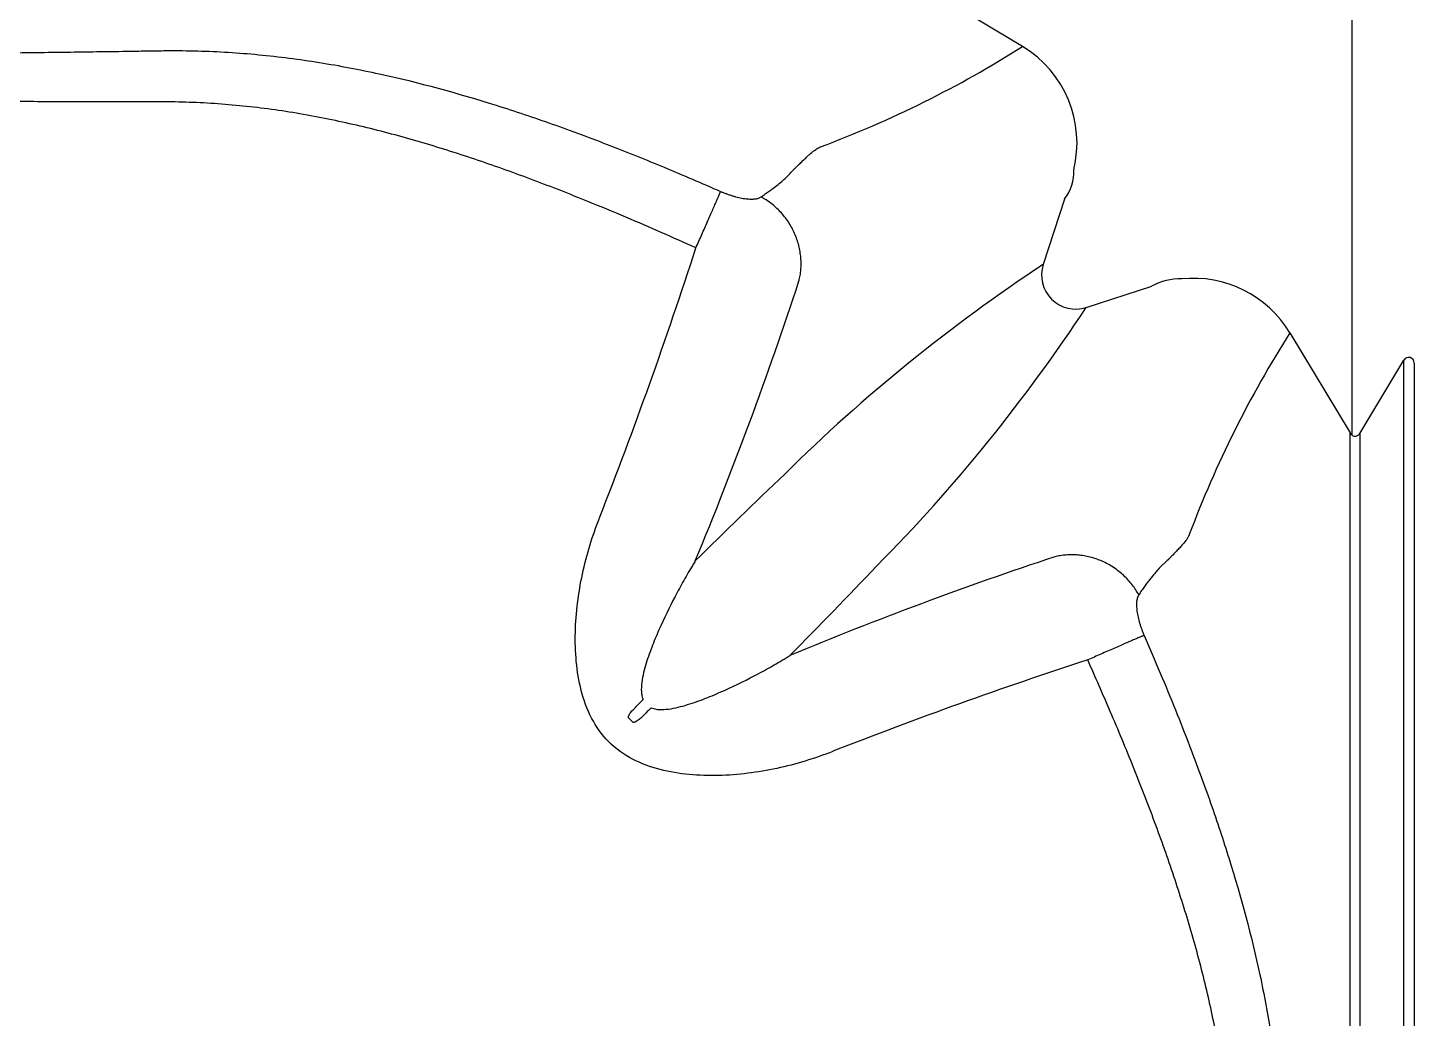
# Model space of a CAD drawing. Header units: millimetres. Extents: x -455371 to 117772, y -78417 to 116564.
# Drawn here: x -29084.1 to -28838.4, y 56671.8 to 56847.3 of the extents above; entities that cross this region are included whole.
import ezdxf

# ---------------------------------------------------------------- set-up
doc = ezdxf.new("R2010")
doc.units = ezdxf.units.MM
doc.layers.get('0').update_dxf_attribs({"color": 255})
doc.layers.add('Contorno-Cupolex', color=3, linetype='Continuous')
doc.layers.add('quote', color=5, linetype='Continuous', lineweight=15)

# ---------------------------------------------------------------- blocks, each defined once
blk = doc.blocks.new('Cupolex H50')
at = {"layer": 'Contorno-Cupolex', "linetype": 'Continuous'}
for p, q in [((19742.979, 10219.487), (19741.568, 10220.335)), ((19748.808, 10212.618), (19748.808, 10220.335)), ((19743.723, 10216.79), (19743.347, 10215.632)), ((19744.105, 10214.873), (19745.264, 10215.25)), ((19747.709, 10214.424), (19748.773, 10212.653)), ((19748.944, 10212.646), (19749.723, 10213.942)), ((19749.908, 10213.89), (19749.908, 10192.535)), ((19748.808, 10212.611), (19748.808, 10212.618)), ((19736.013, 10207.612), (19736.085, 10207.54))]:
    blk.add_line(p, q, dxfattribs=at)
for centre, radius, start, end in [((19732.671, 10235.755), 19.259, 290.4679, 302.3618), ((19741.956, 10217.783), 1.987, 346.0465, 59.0112), ((19743.106, 10217.267), 0.78, 322.3447, 2.7204), ((19656.793, 10241.937), 84.511, 338.63581, 342.07511), ((19759.615, 10190.882), 29.618, 123.3171, 134.7243), ((19743.918, 10215.445), 0.601, 161.8666, 288.1334), ((19672.407, 10237.205), 70.114, 337.51574, 341.83203), ((19745.761, 10214.347), 1.031, 88.098, 118.852), ((19746.005, 10213.401), 1.987, 30.9871, 96.0571), ((19719.313, 10231.176), 29.672, 315.2861, 326.6725), ((19763.951, 10204.095), 19.248, 147.544, 159.4332), ((19749.809, 10213.891), 0.0998, 359.2777, 149.0372), ((19748.859, 10212.705), 0.1, 210.9328, 239.6717), ((19748.858, 10212.696), 0.0994, 239.7705, 329.2578), ((19823.716, 10122.806), 123.117, 133.62543, 134.65067), ((19764.872, 10146.017), 67.882, 108.3064, 112.52778), ((19651.998, 10294.545), 122.115, 315.3451, 316.37876), ((19769.413, 10131.006), 81.647, 108.03721, 111.39913), ((19677.006, 10266.071), 83.013, 315.3725, 315.55085), ((19794.544, 10148.533), 83.013, 134.44915, 134.6275)]:
    blk.add_arc(centre, radius, start, end, dxfattribs=at)
for points, knots in [([(19721.008, 10219.339), (19721.473, 10219.342), (19722.405, 10219.348), (19723.808, 10219.361), (19725.098, 10219.376), (19726.27, 10219.391), (19727.059, 10219.402), (19727.585, 10219.411), (19727.942, 10219.416), (19728.571, 10219.41), (19729.471, 10219.354), (19730.543, 10219.215), (19731.953, 10218.947), (19733.325, 10218.57), (19734.676, 10218.116), (19735.665, 10217.748), (19736.658, 10217.349), (19737.307, 10217.069), (19737.639, 10216.925)], [0, 0, 0, 0, 0.081858, 0.164277, 0.247255, 0.309067, 0.370865, 0.386322, 0.40194, 0.433686, 0.497156, 0.560794, 0.624159, 0.750052, 0.811351, 0.87539, 0.93616, 1, 1, 1, 1]), ([(19737.202, 10215.927), (19737.002, 10216.017), (19736.59, 10216.2), (19735.953, 10216.474), (19735.197, 10216.788), (19734.329, 10217.128), (19733.518, 10217.419), (19732.865, 10217.634), (19732.211, 10217.835), (19731.388, 10218.058), (19730.389, 10218.273), (19729.382, 10218.425), (19728.537, 10218.493), (19727.988, 10218.507), (19727.733, 10218.508), (19727.559, 10218.508), (19727.076, 10218.508), (19726.285, 10218.509), (19724.877, 10218.513), (19723.471, 10218.522), (19722.064, 10218.535), (19721.36, 10218.543), (19721.008, 10218.547)], [0, 0, 0, 0, 0.039685, 0.081401, 0.12514, 0.187502, 0.249718, 0.280702, 0.311603, 0.373204, 0.434675, 0.49602, 0.557011, 0.587479, 0.595205, 0.603053, 0.61891, 0.682454, 0.745963, 0.872985, 0.936476, 1, 1, 1, 1]), ([(19738.355, 10216.828), (19738.368, 10216.837), (19738.393, 10216.854), (19738.429, 10216.879), (19738.464, 10216.904), (19738.498, 10216.928), (19738.531, 10216.953), (19738.585, 10216.993), (19738.657, 10217.049), (19738.741, 10217.12), (19738.817, 10217.19), (19738.878, 10217.251), (19738.92, 10217.297), (19738.952, 10217.33), (19738.981, 10217.359), (19739.023, 10217.4), (19739.074, 10217.45), (19739.131, 10217.503), (19739.184, 10217.552), (19739.249, 10217.611), (19739.309, 10217.659), (19739.358, 10217.689), (19739.382, 10217.701), (19739.395, 10217.708), (19739.402, 10217.71), (19739.405, 10217.712)], [0, 0, 0, 0, 0.020834, 0.041499, 0.061995, 0.082327, 0.102494, 0.1225, 0.183394, 0.244692, 0.305517, 0.365952, 0.407549, 0.429262, 0.459619, 0.493771, 0.556586, 0.619732, 0.683579, 0.744962, 0.871925, 0.935861, 0.967747, 0.983808, 1, 1, 1, 1]), ([(19737.639, 10216.925), (19737.647, 10216.921), (19737.663, 10216.914), (19737.687, 10216.904), (19737.711, 10216.895), (19737.735, 10216.885), (19737.771, 10216.872), (19737.819, 10216.856), (19737.896, 10216.832), (19737.99, 10216.809), (19738.091, 10216.793), (19738.18, 10216.787), (19738.242, 10216.791), (19738.284, 10216.798), (19738.311, 10216.806), (19738.335, 10216.816), (19738.349, 10216.824), (19738.355, 10216.828)], [0, 0, 0, 0, 0.025114, 0.050251, 0.075451, 0.100753, 0.126198, 0.189041, 0.252473, 0.377155, 0.504216, 0.628011, 0.754462, 0.81453, 0.875317, 0.937064, 1, 1, 1, 1]), ([(19749.723, 10207.324), (19749.723, 10207.363), (19749.723, 10207.398), (19749.723, 10207.46), (19749.723, 10207.485), (19749.723, 10207.704), (19749.723, 10207.899), (19749.723, 10208.484), (19749.723, 10208.874), (19749.723, 10210.825), (19749.723, 10212.385), (19749.723, 10213.942)], [0.2969026, 0.2969026, 0.2969026, 0.2969026, 0.3046875, 0.3046875, 0.3125, 0.3125, 0.375, 0.375, 0.5, 0.5, 1, 1, 1, 1]), ([(19748.773, 10197.227), (19748.773, 10197.476), (19748.773, 10197.725), (19748.773, 10198.276), (19748.773, 10198.579), (19748.773, 10199.183), (19748.773, 10199.485), (19748.773, 10200.088), (19748.773, 10200.39), (19748.773, 10200.988), (19748.773, 10201.279), (19748.773, 10201.848), (19748.773, 10202.126), (19748.773, 10202.668), (19748.773, 10202.933), (19748.773, 10203.687), (19748.773, 10204.141), (19748.773, 10204.948), (19748.773, 10205.286), (19748.773, 10205.693), (19748.773, 10205.813), (19748.773, 10206.011), (19748.773, 10206.089), (19748.773, 10206.182), (19748.773, 10206.207), (19748.773, 10206.254), (19748.773, 10206.278), (19748.773, 10206.348), (19748.773, 10206.396), (19748.773, 10206.631), (19748.773, 10206.819), (19748.773, 10207.385), (19748.773, 10207.761), (19748.773, 10209.646), (19748.773, 10211.153), (19748.773, 10212.653)], [0.0808693, 0.0808693, 0.0808693, 0.0808693, 0.09375, 0.09375, 0.109375, 0.109375, 0.125, 0.125, 0.140625, 0.140625, 0.15625, 0.15625, 0.171875, 0.171875, 0.1875, 0.1875, 0.21875, 0.21875, 0.25, 0.25, 0.265625, 0.265625, 0.28125, 0.28125, 0.2890625, 0.2890625, 0.296875, 0.296875, 0.3125, 0.3125, 0.375, 0.375, 0.5, 0.5, 1, 1, 1, 1]), ([(19739.624, 10207.024), (19739.3, 10206.895), (19738.97, 10206.795), (19738.296, 10206.65), (19737.949, 10206.606), (19737.429, 10206.593), (19737.256, 10206.598), (19736.91, 10206.631), (19736.737, 10206.659), (19736.234, 10206.789), (19735.91, 10206.944), (19735.538, 10207.317), (19735.438, 10207.458), (19735.276, 10207.768), (19735.218, 10207.933), (19735.131, 10208.268), (19735.103, 10208.441), (19735.071, 10208.786), (19735.066, 10208.958), (19735.079, 10209.475), (19735.123, 10209.82), (19735.268, 10210.497), (19735.368, 10210.828), (19735.497, 10211.15)], [0, 0, 0, 0, 0.125, 0.125, 0.25, 0.25, 0.3125, 0.3125, 0.375, 0.375, 0.5, 0.5, 0.5625, 0.5625, 0.625, 0.625, 0.6875, 0.6875, 0.75, 0.75, 0.875, 0.875, 1, 1, 1, 1]), ([(19745.929, 10210.856), (19745.928, 10210.853), (19745.925, 10210.846), (19745.919, 10210.833), (19745.906, 10210.809), (19745.876, 10210.759), (19745.825, 10210.696), (19745.76, 10210.625), (19745.708, 10210.569), (19745.655, 10210.514), (19745.61, 10210.469), (19745.57, 10210.428), (19745.538, 10210.397), (19745.505, 10210.365), (19745.458, 10210.322), (19745.399, 10210.263), (19745.337, 10210.194), (19745.283, 10210.129), (19745.235, 10210.07), (19745.186, 10210.007), (19745.137, 10209.939), (19745.086, 10209.868), (19745.052, 10209.817), (19745.035, 10209.792)], [0, 0, 0, 0, 0.016011, 0.032224, 0.064149, 0.128117, 0.255099, 0.326832, 0.398509, 0.451594, 0.506571, 0.540692, 0.57148, 0.599734, 0.634041, 0.695795, 0.755398, 0.795322, 0.835569, 0.876151, 0.917076, 0.958355, 1, 1, 1, 1]), ([(19748.944, 10210.731), (19748.944, 10209.866), (19748.944, 10209), (19748.944, 10207.757), (19748.944, 10207.381), (19748.944, 10206.816), (19748.944, 10206.628), (19748.944, 10206.393), (19748.944, 10206.345), (19748.944, 10206.251), (19748.944, 10206.21), (19748.944, 10206.085), (19748.944, 10206.006), (19748.944, 10205.81), (19748.944, 10205.69), (19748.944, 10205.281), (19748.944, 10204.944), (19748.944, 10204.343), (19748.944, 10204.127), (19748.944, 10203.673), (19748.944, 10203.435), (19748.944, 10202.686), (19748.944, 10202.135), (19748.944, 10201.284), (19748.944, 10200.995), (19748.944, 10200.404), (19748.944, 10200.101), (19748.944, 10199.496), (19748.944, 10199.193), (19748.944, 10198.588), (19748.944, 10198.285), (19748.944, 10197.377), (19748.944, 10196.772), (19748.944, 10195.104), (19748.944, 10194.041), (19748.944, 10192.978)], [0.2124485, 0.2124485, 0.2124485, 0.2124485, 0.5, 0.5, 0.625, 0.625, 0.6875, 0.6875, 0.703125, 0.703125, 0.71875, 0.71875, 0.734375, 0.734375, 0.75, 0.75, 0.78125, 0.78125, 0.796875, 0.796875, 0.8125, 0.8125, 0.84375, 0.84375, 0.859375, 0.859375, 0.875, 0.875, 0.890625, 0.890625, 0.90625, 0.90625, 0.9375, 0.9375, 0.9923835, 0.9923835, 0.9923835, 0.9923835]), ([(19737.192, 10210.392), (19737.178, 10210.369), (19737.164, 10210.346), (19737.136, 10210.3), (19737.122, 10210.277), (19737.081, 10210.208), (19737.054, 10210.162), (19736.974, 10210.023), (19736.922, 10209.928), (19736.769, 10209.642), (19736.672, 10209.447), (19736.535, 10209.145), (19736.492, 10209.043), (19736.409, 10208.835), (19736.37, 10208.73), (19736.318, 10208.568), (19736.302, 10208.513), (19736.273, 10208.402), (19736.261, 10208.346), (19736.242, 10208.232), (19736.236, 10208.174), (19736.237, 10208.085), (19736.239, 10208.056), (19736.248, 10207.997), (19736.255, 10207.967), (19736.267, 10207.939)], [0, 0, 0, 0, 0.03125, 0.03125, 0.0625, 0.0625, 0.125, 0.125, 0.25, 0.25, 0.5, 0.5, 0.625, 0.625, 0.75, 0.75, 0.8125, 0.8125, 0.875, 0.875, 0.9375, 0.9375, 0.96875, 0.96875, 1, 1, 1, 1]), ([(19745.035, 10209.792), (19745.033, 10209.789), (19745.029, 10209.782), (19745.023, 10209.771), (19745.018, 10209.759), (19745.013, 10209.747), (19745.009, 10209.733), (19745.006, 10209.719), (19745.003, 10209.704), (19744.997, 10209.672), (19744.994, 10209.616), (19744.999, 10209.527), (19745.015, 10209.425), (19745.038, 10209.332), (19745.062, 10209.254), (19745.08, 10209.201), (19745.097, 10209.154), (19745.113, 10209.114), (19745.124, 10209.087), (19745.13, 10209.074)], [0, 0, 0, 0, 0.031543, 0.062759, 0.093676, 0.12432, 0.154721, 0.184907, 0.214908, 0.244754, 0.371276, 0.495222, 0.622346, 0.74714, 0.810652, 0.87359, 0.915985, 0.958061, 1, 1, 1, 1]), ([(19745.13, 10209.074), (19745.226, 10208.852), (19745.415, 10208.415), (19745.683, 10207.765), (19745.984, 10207), (19746.307, 10206.125), (19746.754, 10204.783), (19747.123, 10203.419), (19747.385, 10202.017), (19747.519, 10200.951), (19747.572, 10200.056), (19747.576, 10199.431), (19747.571, 10199.077), (19747.562, 10198.553), (19747.552, 10197.768), (19747.533, 10196.369), (19747.514, 10194.625), (19747.505, 10193.229), (19747.5, 10192.535)], [0, 0, 0, 0, 0.042924, 0.084471, 0.124692, 0.188647, 0.249907, 0.375615, 0.438991, 0.50263, 0.566109, 0.597857, 0.613444, 0.628905, 0.690742, 0.752592, 0.876921, 1, 1, 1, 1]), ([(19736.412, 10207.794), (19736.441, 10207.782), (19736.47, 10207.775), (19736.53, 10207.765), (19736.56, 10207.763), (19736.648, 10207.763), (19736.706, 10207.769), (19736.82, 10207.788), (19736.877, 10207.8), (19736.988, 10207.829), (19737.042, 10207.845), (19737.204, 10207.897), (19737.309, 10207.936), (19737.516, 10208.018), (19737.618, 10208.062), (19737.919, 10208.198), (19738.115, 10208.295), (19738.402, 10208.448), (19738.496, 10208.5), (19738.636, 10208.581), (19738.682, 10208.608), (19738.751, 10208.649), (19738.774, 10208.663), (19738.819, 10208.691), (19738.842, 10208.705), (19738.865, 10208.719)], [0, 0, 0, 0, 0.03125, 0.03125, 0.0625, 0.0625, 0.125, 0.125, 0.1875, 0.1875, 0.25, 0.25, 0.375, 0.375, 0.5, 0.5, 0.75, 0.75, 0.875, 0.875, 0.9375, 0.9375, 0.96875, 0.96875, 1, 1, 1, 1]), ([(19746.707, 10192.535), (19746.703, 10192.885), (19746.695, 10193.585), (19746.682, 10194.984), (19746.673, 10196.383), (19746.669, 10197.783), (19746.667, 10198.57), (19746.668, 10199.094), (19746.668, 10199.435), (19746.655, 10200.025), (19746.59, 10200.865), (19746.442, 10201.867), (19746.232, 10202.86), (19746.013, 10203.678), (19745.816, 10204.328), (19745.606, 10204.976), (19745.319, 10205.782), (19744.941, 10206.753), (19744.545, 10207.706), (19744.267, 10208.337), (19744.133, 10208.64)], [0, 0, 0, 0, 0.063564, 0.127097, 0.254201, 0.31775, 0.381331, 0.397214, 0.41286, 0.44336, 0.504368, 0.565708, 0.627174, 0.688693, 0.719527, 0.750429, 0.81247, 0.874829, 0.93973, 1, 1, 1, 1]), ([(19736.013, 10207.612), (19736.01, 10207.614), (19736.009, 10207.618), (19736.008, 10207.625), (19736.008, 10207.629), (19736.01, 10207.64), (19736.012, 10207.647), (19736.02, 10207.666), (19736.027, 10207.679), (19736.049, 10207.714), (19736.066, 10207.735), (19736.086, 10207.755)], [0, 0, 0, 0, 0.0625, 0.0625, 0.125, 0.125, 0.25, 0.25, 0.5, 0.5, 1, 1, 1, 1]), ([(19736.228, 10207.612), (19736.209, 10207.593), (19736.187, 10207.576), (19736.152, 10207.554), (19736.14, 10207.547), (19736.12, 10207.539), (19736.113, 10207.537), (19736.102, 10207.535), (19736.099, 10207.535), (19736.091, 10207.536), (19736.088, 10207.537), (19736.085, 10207.54)], [0, 0, 0, 0, 0.5, 0.5, 0.75, 0.75, 0.875, 0.875, 0.9375, 0.9375, 1, 1, 1, 1]), ([(19749.723, 10199.303), (19749.723, 10199.365), (19749.723, 10199.426), (19749.723, 10199.642), (19749.723, 10199.796), (19749.723, 10200.258), (19749.723, 10200.564), (19749.723, 10201.176), (19749.723, 10201.482), (19749.723, 10202.373), (19749.723, 10202.938), (19749.723, 10203.745), (19749.723, 10204.008), (19749.723, 10204.507), (19749.723, 10204.744), (19749.723, 10205.195), (19749.723, 10205.409), (19749.723, 10205.813), (19749.723, 10206.004), (19749.723, 10206.525), (19749.723, 10206.812), (19749.723, 10207.148), (19749.723, 10207.245), (19749.723, 10207.324), (19749.723, 10207.324), (19749.723, 10207.324)], [0.1140744, 0.1140744, 0.1140744, 0.1140744, 0.1171875, 0.1171875, 0.125, 0.125, 0.140625, 0.140625, 0.15625, 0.15625, 0.1875, 0.1875, 0.203125, 0.203125, 0.21875, 0.21875, 0.234375, 0.234375, 0.25, 0.25, 0.28125, 0.28125, 0.296875, 0.296875, 0.2969026, 0.2969026, 0.2969026, 0.2969026])]:
    blk.add_open_spline(points, degree=3, knots=knots, dxfattribs=at)
for points, weights in [([(19737.202, 10215.927), (19737.535, 10216.669), (19737.639, 10216.925)], [1, 0.837824847316, 1]), ([(19739.026, 10215.343), (19739.271, 10216.329), (19738.355, 10216.828)], [1, 0.774238593572, 1]), ([(19745.035, 10209.792), (19744.536, 10210.707), (19743.551, 10210.463)], [1, 0.77386842912, 1]), ([(19745.13, 10209.074), (19744.873, 10208.97), (19744.133, 10208.64)], [1, 0.838288024156, 1])]:
    blk.add_rational_spline(points, weights, degree=2, dxfattribs=at)
blk.add_open_spline([(19748.944, 10212.646), (19748.944, 10212.008), (19748.944, 10211.37), (19748.944, 10210.731)], degree=3, dxfattribs=at)
blk = doc.blocks.new('*U2216')
at = {"xscale": 10.01836209701863, "yscale": 10.01836209701863, "zscale": 10.01836209701863}
blk.add_blockref('Cupolex H50', (-197296.95, -101829.74), dxfattribs=at)
blk = doc.blocks.new('*U2198')
at = {"layer": 'quote', "color": 0, "linetype": 'ByBlock', "lineweight": -2, "transparency": 16777216}
blk.add_blockref('*U2216', (0, -2570), dxfattribs=at)

msp = doc.modelspace()

# ---------------------------------------------------------------- block references
at = {"layer": 'quote'}
msp.add_blockref('*U2198', (-29403.22, 58861.2), dxfattribs=at)

doc.saveas('drawing.dxf')
